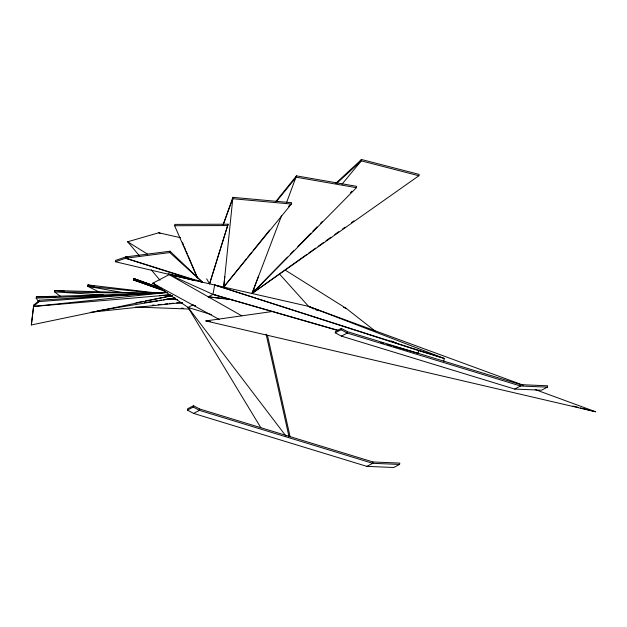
<?xml version="1.0" encoding="UTF-8"?>
<svg xmlns="http://www.w3.org/2000/svg" width="627" height="627" viewBox="0 0 627 627"><rect width="100%" height="100%" fill="white"/><g stroke="black" fill="none" stroke-linecap="round" stroke-linejoin="round"><path stroke-width="0.94" d="M225.156 285.74L223.721 287.056L232.907 197.372L291.626 202.701L291.383 204.041L223.721 287.056L224.803 276.452M232.703 199.3L232.907 197.372L223.102 224.748M172.213 295.654L31.35 324.951L33.725 305.114L39.446 300.208L166.335 292.245M33.725 305.114L31.35 324.951M38.694 301.94L36.178 298.115L36.421 296.775L142.838 293.851M170.121 294.886L33.49 306.454L39.203 301.548L39.446 300.208M152.518 293.287L54.776 290.513L54.533 291.861L60.639 296.453M115.337 261.733L115.58 260.393L125.933 256.898L170.027 251.223L202.513 282.228L125.69 258.246L115.337 261.733L195.444 280.622L189.879 278.725M168.193 273.717L195.444 280.622L125.69 258.246L125.933 256.898L127.775 257.509L125.933 256.898M196.055 280.097L202.513 282.228L169.784 252.571L170.027 251.223M197.427 277.886L174.612 225.728L174.855 224.388L228.079 224.207L209.583 283.843L206.644 278.819M187.418 410.113L187.661 408.773L193.516 405.708L199.692 409.008L372.94 461.958L399.814 463.094L399.571 464.435L393.717 467.499L366.842 466.363L193.594 413.412L187.418 410.113L193.281 407.048L193.516 405.708M443.767 361.136L444.245 358.448L214.661 284.995L212.968 294.4L208.297 296.845L232.515 299.808M199.692 409.008L199.449 410.356L193.594 413.412M258.543 276.17L251.999 293.499L356.434 187.677L356.677 186.337L296.453 175.866L286.468 202.842M335.241 332.819L335.484 331.479L341.339 328.415L347.515 331.714L520.763 384.664L547.637 385.801L547.395 387.141L541.54 390.206L514.665 389.069L341.417 336.119L335.241 332.819L341.104 329.755L341.339 328.415M347.515 331.714L347.272 333.062L341.417 336.119M281.594 215.664L251.999 293.499L418.883 175.748L419.126 174.4L361.505 159.501L335.672 183.413M372.94 461.958L372.697 463.306L366.842 466.363M214.661 284.995L418.585 350.603L418.099 353.291L393.631 346.269M520.763 384.664L520.52 386.005L514.665 389.069M209.583 283.843L228.079 224.207M223.384 224.411L232.664 198.712L291.383 204.041M275.653 201.714L296.453 175.866M223.721 287.056L246.356 258.935M247.579 257.423L251.858 252.101M253.089 250.581L269.602 230.062M288.569 206.502L289.792 204.982M276.554 201.408L296.21 177.206L356.434 187.677M359.647 161.774L361.505 159.501L361.262 160.841L342.021 184.205M287.574 257.078L251.999 293.499L306.909 254.366M290.309 254.272L293.734 250.769M297.841 246.568L310.835 233.26M312.889 231.159L316.996 226.958M320.413 223.455L322.466 221.355M350.517 192.638L351.888 191.243M336.777 183.311L361.262 160.841L418.883 175.748M308.5 253.23L315.663 248.127M318.054 246.427L323.626 242.453M326.009 240.752L330.782 237.351M334.763 234.514L338.745 231.684M342.726 228.847L345.109 227.146M351.481 222.609L353.863 220.908M523.192 385.158L308.555 306.368L169.149 274.634L152.8 283.185L188.053 307.426L192.724 304.981L195.499 305.913L192.724 304.981M139.453 255.816L127.626 241.779L158.764 232.774L180.552 237.735M135.871 302.833L143.528 301.305M145.44 300.929L172.229 295.591M96.934 310.937L175.019 298.107M144.241 302.77L146.169 302.473M148.09 302.175L157.714 300.686M159.642 300.388L161.562 300.09M163.49 299.792L175.035 298.005M535.113 389.539L595.65 411.759L205.828 320.93L273.717 311.305M125.69 258.246L169.784 252.571M90.539 312.293L182.567 302.52M33.49 306.454L167.354 292.464M154.642 293.608L166.343 292.495M152.251 305.224L154.203 305.035M158.098 304.667L161.029 304.393M164.925 304.024L167.848 303.742M169.799 303.562L173.703 303.194M176.626 302.919L180.521 302.543M159.423 295.607L170.136 294.8M39.203 301.548L166.374 292.323M36.178 298.115L133.002 294.533M136.913 294.392L142.784 294.173M146.749 293.742L152.604 293.577M174.612 225.728L227.836 225.555M36.421 296.775L55.921 296.72M152.463 293.577L54.533 291.861L103.353 294.98M135.495 307.018L189.926 309.064M547.395 387.141L520.52 386.005L347.272 333.062L341.104 329.755M399.571 464.435L372.697 463.306L199.449 410.356L193.281 407.048M181.281 308.163L183.217 308.265M166.829 299.04L177.566 299.73M54.776 290.513L64.518 291.234M154.571 293.17L87.623 286.273L87.866 284.932L157.549 293.083M208.297 296.845L223.87 298.593M225.822 298.813L228.737 299.134M230.689 299.353L232.633 299.573M205.828 320.93L210.609 321.541M317.129 310.271L320.366 310.702M215.853 294.839L212.968 294.4L169.149 274.634L241.779 315.836M122.171 292.519L87.623 286.273L98.98 291.939M177.825 302.575L182.629 303.437M316.039 309.942L319.848 310.639M94.567 286.218L87.866 284.932L89.614 285.802M572.913 406.03L578.596 407.464M580.492 407.942L595.65 411.759M338.118 330.327L212.968 294.4L337.749 330.476M380.464 342.483L383.285 343.29M387.047 344.372L391.75 345.728M418.585 350.603L444.245 358.448L308.555 306.368L279.438 273.983M260.879 427.794L188.053 307.426L211.37 314.629M162.087 289.384L133.52 279.924L133.763 278.584L161.304 288.318M164.823 290.873L133.52 279.924L164.54 291.046M159.305 287.738L133.763 278.584L159.47 287.997M390.942 340.861L396.413 342.961M158.764 232.774L160.575 233.503M154.603 283.906L152.8 283.185L219.207 319.449M343.565 307.34L346.276 308.437L375.432 331.268M308.555 306.368L313.806 308.954M127.626 241.779L147.494 254.1M285.324 270.159L346.276 308.437M151.287 269.861L160.01 280.214M188.053 307.426L285.936 436.031M182.394 242.21L183.523 244.883M184.275 246.67L185.404 249.342M186.164 251.121L187.293 253.802M188.045 255.581L197.466 277.863M267.447 335.288L290.144 436.909M266.114 334.175L289.023 436.745M255.095 289.713L251.999 293.499L255.103 289.729"/></g></svg>
